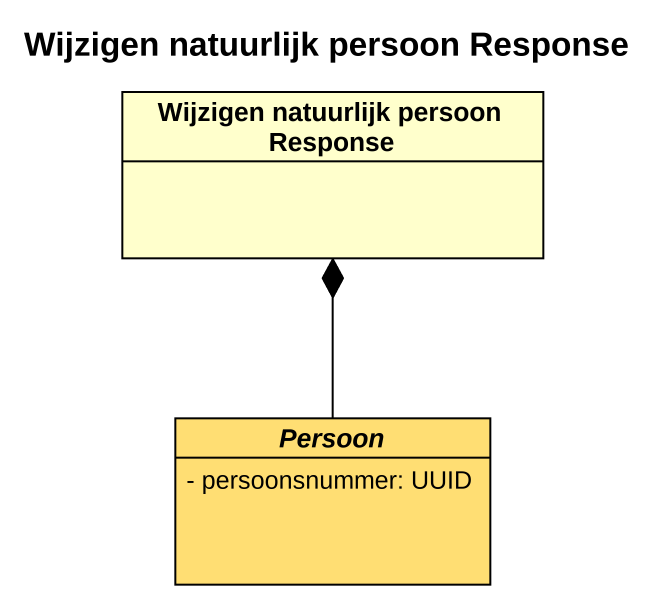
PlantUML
@startuml
title Wijzigen natuurlijk persoon Response
hide circle
hide empty members
skinparam classAttributeIconSize 0
class "Wijzigen natuurlijk persoon Response" as Wijzigen_natuurlijk_persoon
abstract class Persoon #FFDE73 {
  - persoonsnummer: UUID
}
Persoon -up-* Wijzigen_natuurlijk_persoon
@enduml
